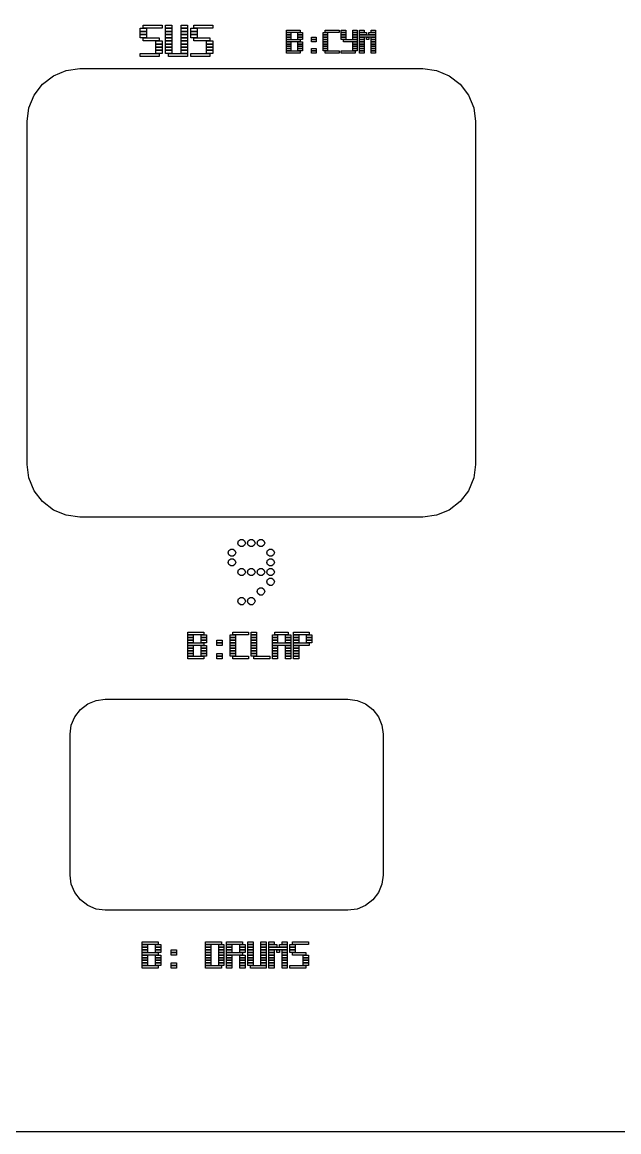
# Model space of a CAD drawing. Header units: millimetres. Extents: x 0 to 390, y 0 to 390.
# Drawn here: x 171.1 to 205, y 93.4 to 156.5 of the extents above; entities that cross this region are included whole.
import ezdxf

# ---------------------------------------------------------------- set-up
doc = ezdxf.new("R2010")
doc.units = ezdxf.units.MM
doc.layers.add('INCISIONE', color=7, linetype='CONTINUOUS')
doc.layers.add('TAGLIO', color=1, linetype='CONTINUOUS')

msp = doc.modelspace()

# ---------------------------------------------------------------- linework, layer by layer
at = {"layer": 'INCISIONE'}
for points in [[(177.78, 156.15), (178.14, 156.15), (178.14, 155.97), (177.78, 155.97)], [(177.78, 155.97), (178.14, 155.97), (178.14, 155.79), (177.78, 155.79)], [(177.96, 156.33), (179.04, 156.33), (179.04, 156.15), (177.96, 156.15)], [(179.22, 156.33), (179.58, 156.33), (179.58, 156.15), (179.22, 156.15)], [(179.22, 156.15), (179.58, 156.15), (179.58, 155.97), (179.22, 155.97)], [(179.22, 155.97), (179.58, 155.97), (179.58, 155.79), (179.22, 155.79)], [(180.12, 156.33), (180.48, 156.33), (180.48, 156.15), (180.12, 156.15)], [(180.12, 156.15), (180.48, 156.15), (180.48, 155.97), (180.12, 155.97)], [(180.12, 155.97), (180.48, 155.97), (180.48, 155.79), (180.12, 155.79)], [(180.66, 156.15), (181.02, 156.15), (181.02, 155.97), (180.66, 155.97)], [(180.66, 155.97), (181.02, 155.97), (181.02, 155.79), (180.66, 155.79)], [(180.84, 156.33), (181.92, 156.33), (181.92, 156.15), (180.84, 156.15)], [(186.1, 156.03), (186.88, 156.03), (186.88, 155.9), (186.1, 155.9)], [(186.1, 155.9), (186.36, 155.9), (186.36, 155.77), (186.1, 155.77)], [(186.75, 155.9), (187.01, 155.9), (187.01, 155.77), (186.75, 155.77)], [(188.18, 155.9), (188.44, 155.9), (188.44, 155.77), (188.18, 155.77)], [(188.31, 156.03), (189.09, 156.03), (189.09, 155.9), (188.31, 155.9)], [(189.22, 156.03), (189.48, 156.03), (189.48, 155.9), (189.22, 155.9)], [(189.22, 155.9), (189.48, 155.9), (189.48, 155.77), (189.22, 155.77)], [(189.87, 156.03), (190.13, 156.03), (190.13, 155.9), (189.87, 155.9)], [(189.87, 155.9), (190.13, 155.9), (190.13, 155.77), (189.87, 155.77)], [(190.26, 156.03), (190.52, 156.03), (190.52, 155.9), (190.26, 155.9)], [(190.26, 155.9), (190.65, 155.9), (190.65, 155.77), (190.26, 155.77)], [(190.78, 155.9), (191.17, 155.9), (191.17, 155.77), (190.78, 155.77)], [(190.91, 156.03), (191.17, 156.03), (191.17, 155.9), (190.91, 155.9)], [(177.78, 155.79), (178.14, 155.79), (178.14, 155.61), (177.78, 155.61)], [(177.96, 155.61), (178.86, 155.61), (178.86, 155.43), (177.96, 155.43)], [(178.68, 155.43), (179.04, 155.43), (179.04, 155.25), (178.68, 155.25)], [(178.68, 155.25), (179.04, 155.25), (179.04, 155.07), (178.68, 155.07)], [(179.22, 155.79), (179.58, 155.79), (179.58, 155.61), (179.22, 155.61)], [(179.22, 155.61), (179.58, 155.61), (179.58, 155.43), (179.22, 155.43)], [(179.22, 155.43), (179.58, 155.43), (179.58, 155.25), (179.22, 155.25)], [(179.22, 155.25), (179.58, 155.25), (179.58, 155.07), (179.22, 155.07)], [(180.12, 155.79), (180.48, 155.79), (180.48, 155.61), (180.12, 155.61)], [(180.12, 155.61), (180.48, 155.61), (180.48, 155.43), (180.12, 155.43)], [(180.12, 155.43), (180.48, 155.43), (180.48, 155.25), (180.12, 155.25)], [(180.12, 155.25), (180.48, 155.25), (180.48, 155.07), (180.12, 155.07)], [(180.66, 155.79), (181.02, 155.79), (181.02, 155.61), (180.66, 155.61)], [(180.84, 155.61), (181.74, 155.61), (181.74, 155.43), (180.84, 155.43)], [(181.56, 155.43), (181.92, 155.43), (181.92, 155.25), (181.56, 155.25)], [(181.56, 155.25), (181.92, 155.25), (181.92, 155.07), (181.56, 155.07)], [(186.1, 155.77), (186.36, 155.77), (186.36, 155.64), (186.1, 155.64)], [(186.1, 155.64), (186.36, 155.64), (186.36, 155.51), (186.1, 155.51)], [(186.1, 155.51), (186.88, 155.51), (186.88, 155.38), (186.1, 155.38)], [(186.1, 155.38), (186.36, 155.38), (186.36, 155.25), (186.1, 155.25)], [(186.1, 155.25), (186.36, 155.25), (186.36, 155.12), (186.1, 155.12)], [(186.75, 155.77), (187.01, 155.77), (187.01, 155.64), (186.75, 155.64)], [(186.75, 155.64), (187.01, 155.64), (187.01, 155.51), (186.75, 155.51)], [(186.75, 155.38), (187.01, 155.38), (187.01, 155.25), (186.75, 155.25)], [(186.75, 155.25), (187.01, 155.25), (187.01, 155.12), (186.75, 155.12)], [(187.53, 155.64), (187.79, 155.64), (187.79, 155.51), (187.53, 155.51)], [(187.53, 155.51), (187.79, 155.51), (187.79, 155.38), (187.53, 155.38)], [(188.18, 155.77), (188.44, 155.77), (188.44, 155.64), (188.18, 155.64)], [(188.18, 155.64), (188.44, 155.64), (188.44, 155.51), (188.18, 155.51)], [(188.18, 155.51), (188.44, 155.51), (188.44, 155.38), (188.18, 155.38)], [(188.18, 155.38), (188.44, 155.38), (188.44, 155.25), (188.18, 155.25)], [(188.18, 155.25), (188.44, 155.25), (188.44, 155.12), (188.18, 155.12)], [(189.22, 155.77), (189.48, 155.77), (189.48, 155.64), (189.22, 155.64)], [(189.22, 155.64), (189.48, 155.64), (189.48, 155.51), (189.22, 155.51)], [(189.35, 155.51), (190.13, 155.51), (190.13, 155.38), (189.35, 155.38)], [(189.87, 155.77), (190.13, 155.77), (190.13, 155.64), (189.87, 155.64)], [(189.87, 155.64), (190.13, 155.64), (190.13, 155.51), (189.87, 155.51)], [(189.87, 155.38), (190.13, 155.38), (190.13, 155.25), (189.87, 155.25)], [(189.87, 155.25), (190.13, 155.25), (190.13, 155.12), (189.87, 155.12)], [(190.26, 155.77), (191.17, 155.77), (191.17, 155.64), (190.26, 155.64)], [(190.26, 155.64), (190.52, 155.64), (190.52, 155.51), (190.26, 155.51)], [(190.26, 155.51), (190.52, 155.51), (190.52, 155.38), (190.26, 155.38)], [(190.26, 155.38), (190.52, 155.38), (190.52, 155.25), (190.26, 155.25)], [(190.26, 155.25), (190.52, 155.25), (190.52, 155.12), (190.26, 155.12)], [(190.65, 155.64), (190.78, 155.64), (190.78, 155.51), (190.65, 155.51)], [(190.91, 155.64), (191.17, 155.64), (191.17, 155.51), (190.91, 155.51)], [(190.91, 155.51), (191.17, 155.51), (191.17, 155.38), (190.91, 155.38)], [(190.91, 155.38), (191.17, 155.38), (191.17, 155.25), (190.91, 155.25)], [(190.91, 155.25), (191.17, 155.25), (191.17, 155.12), (190.91, 155.12)], [(177.78, 154.71), (178.86, 154.71), (178.86, 154.53), (177.78, 154.53)], [(178.68, 155.07), (179.04, 155.07), (179.04, 154.89), (178.68, 154.89)], [(178.68, 154.89), (179.04, 154.89), (179.04, 154.71), (178.68, 154.71)], [(179.22, 155.07), (179.58, 155.07), (179.58, 154.89), (179.22, 154.89)], [(179.22, 154.89), (179.58, 154.89), (179.58, 154.71), (179.22, 154.71)], [(179.4, 154.71), (180.48, 154.71), (180.48, 154.53), (179.4, 154.53)], [(180.12, 155.07), (180.48, 155.07), (180.48, 154.89), (180.12, 154.89)], [(180.12, 154.89), (180.48, 154.89), (180.48, 154.71), (180.12, 154.71)], [(180.66, 154.71), (181.74, 154.71), (181.74, 154.53), (180.66, 154.53)], [(181.56, 155.07), (181.92, 155.07), (181.92, 154.89), (181.56, 154.89)], [(181.56, 154.89), (181.92, 154.89), (181.92, 154.71), (181.56, 154.71)], [(186.1, 155.12), (186.36, 155.12), (186.36, 154.99), (186.1, 154.99)], [(186.1, 154.99), (186.36, 154.99), (186.36, 154.86), (186.1, 154.86)], [(186.1, 154.86), (186.88, 154.86), (186.88, 154.73), (186.1, 154.73)], [(186.75, 155.12), (187.01, 155.12), (187.01, 154.99), (186.75, 154.99)], [(186.75, 154.99), (187.01, 154.99), (187.01, 154.86), (186.75, 154.86)], [(187.53, 154.99), (187.79, 154.99), (187.79, 154.86), (187.53, 154.86)], [(187.53, 154.86), (187.79, 154.86), (187.79, 154.73), (187.53, 154.73)], [(188.18, 155.12), (188.44, 155.12), (188.44, 154.99), (188.18, 154.99)], [(188.18, 154.99), (188.44, 154.99), (188.44, 154.86), (188.18, 154.86)], [(188.31, 154.86), (189.09, 154.86), (189.09, 154.73), (188.31, 154.73)], [(189.22, 154.86), (190, 154.86), (190, 154.73), (189.22, 154.73)], [(189.87, 155.12), (190.13, 155.12), (190.13, 154.99), (189.87, 154.99)], [(189.87, 154.99), (190.13, 154.99), (190.13, 154.86), (189.87, 154.86)], [(190.26, 155.12), (190.52, 155.12), (190.52, 154.99), (190.26, 154.99)], [(190.26, 154.99), (190.52, 154.99), (190.52, 154.86), (190.26, 154.86)], [(190.26, 154.86), (190.52, 154.86), (190.52, 154.73), (190.26, 154.73)], [(190.91, 155.12), (191.17, 155.12), (191.17, 154.99), (190.91, 154.99)], [(190.91, 154.99), (191.17, 154.99), (191.17, 154.86), (190.91, 154.86)], [(190.91, 154.86), (191.17, 154.86), (191.17, 154.73), (190.91, 154.73)], [(183.765, 126.875), (183.724, 126.749), (183.616, 126.671), (183.484, 126.671), (183.376, 126.749), (183.335, 126.875), (183.376, 127.001), (183.484, 127.079), (183.616, 127.079), (183.724, 127.001)], [(184.315, 126.875), (184.274, 126.749), (184.166, 126.671), (184.034, 126.671), (183.926, 126.749), (183.885, 126.875), (183.926, 127.001), (184.034, 127.079), (184.166, 127.079), (184.274, 127.001)], [(184.865, 126.875), (184.824, 126.749), (184.716, 126.671), (184.584, 126.671), (184.476, 126.749), (184.435, 126.875), (184.476, 127.001), (184.584, 127.079), (184.716, 127.079), (184.824, 127.001)], [(183.215, 126.325), (183.174, 126.199), (183.066, 126.121), (182.934, 126.121), (182.826, 126.199), (182.785, 126.325), (182.826, 126.451), (182.934, 126.529), (183.066, 126.529), (183.174, 126.451)], [(185.415, 126.325), (185.374, 126.199), (185.266, 126.121), (185.134, 126.121), (185.026, 126.199), (184.985, 126.325), (185.026, 126.451), (185.134, 126.529), (185.266, 126.529), (185.374, 126.451)], [(183.215, 125.775), (183.174, 125.649), (183.066, 125.571), (182.934, 125.571), (182.826, 125.649), (182.785, 125.775), (182.826, 125.901), (182.934, 125.979), (183.066, 125.979), (183.174, 125.901)], [(185.415, 125.775), (185.374, 125.649), (185.266, 125.571), (185.134, 125.571), (185.026, 125.649), (184.985, 125.775), (185.026, 125.901), (185.134, 125.979), (185.266, 125.979), (185.374, 125.901)], [(183.765, 125.225), (183.724, 125.099), (183.616, 125.021), (183.484, 125.021), (183.376, 125.099), (183.335, 125.225), (183.376, 125.351), (183.484, 125.429), (183.616, 125.429), (183.724, 125.351)], [(184.315, 125.225), (184.274, 125.099), (184.166, 125.021), (184.034, 125.021), (183.926, 125.099), (183.885, 125.225), (183.926, 125.351), (184.034, 125.429), (184.166, 125.429), (184.274, 125.351)], [(184.865, 125.225), (184.824, 125.099), (184.716, 125.021), (184.584, 125.021), (184.476, 125.099), (184.435, 125.225), (184.476, 125.351), (184.584, 125.429), (184.716, 125.429), (184.824, 125.351)], [(185.415, 125.225), (185.374, 125.099), (185.266, 125.021), (185.134, 125.021), (185.026, 125.099), (184.985, 125.225), (185.026, 125.351), (185.134, 125.429), (185.266, 125.429), (185.374, 125.351)], [(184.865, 124.125), (184.824, 123.999), (184.716, 123.921), (184.584, 123.921), (184.476, 123.999), (184.435, 124.125), (184.476, 124.251), (184.584, 124.329), (184.716, 124.329), (184.824, 124.251)], [(185.415, 124.675), (185.374, 124.549), (185.266, 124.471), (185.134, 124.471), (185.026, 124.549), (184.985, 124.675), (185.026, 124.801), (185.134, 124.879), (185.266, 124.879), (185.374, 124.801)], [(183.765, 123.575), (183.724, 123.449), (183.616, 123.371), (183.484, 123.371), (183.376, 123.449), (183.335, 123.575), (183.376, 123.701), (183.484, 123.779), (183.616, 123.779), (183.724, 123.701)], [(184.315, 123.575), (184.274, 123.449), (184.166, 123.371), (184.034, 123.371), (183.926, 123.449), (183.885, 123.575), (183.926, 123.701), (184.034, 123.779), (184.166, 123.779), (184.274, 123.701)], [(180.5, 121.8), (181.4, 121.8), (181.4, 121.65), (180.5, 121.65)], [(183.05, 121.8), (183.95, 121.8), (183.95, 121.65), (183.05, 121.65)], [(184.1, 121.8), (184.4, 121.8), (184.4, 121.65), (184.1, 121.65)], [(185.45, 121.8), (186.2, 121.8), (186.2, 121.65), (185.45, 121.65)], [(186.5, 121.8), (187.4, 121.8), (187.4, 121.65), (186.5, 121.65)], [(180.5, 121.65), (180.8, 121.65), (180.8, 121.5), (180.5, 121.5)], [(180.5, 121.5), (180.8, 121.5), (180.8, 121.35), (180.5, 121.35)], [(180.5, 121.35), (180.8, 121.35), (180.8, 121.2), (180.5, 121.2)], [(180.5, 121.2), (181.4, 121.2), (181.4, 121.05), (180.5, 121.05)], [(181.25, 121.65), (181.55, 121.65), (181.55, 121.5), (181.25, 121.5)], [(181.25, 121.5), (181.55, 121.5), (181.55, 121.35), (181.25, 121.35)], [(181.25, 121.35), (181.55, 121.35), (181.55, 121.2), (181.25, 121.2)], [(182.15, 121.35), (182.45, 121.35), (182.45, 121.2), (182.15, 121.2)], [(182.15, 121.2), (182.45, 121.2), (182.45, 121.05), (182.15, 121.05)], [(182.9, 121.65), (183.2, 121.65), (183.2, 121.5), (182.9, 121.5)], [(182.9, 121.5), (183.2, 121.5), (183.2, 121.35), (182.9, 121.35)], [(182.9, 121.35), (183.2, 121.35), (183.2, 121.2), (182.9, 121.2)], [(182.9, 121.2), (183.2, 121.2), (183.2, 121.05), (182.9, 121.05)], [(184.1, 121.65), (184.4, 121.65), (184.4, 121.5), (184.1, 121.5)], [(184.1, 121.5), (184.4, 121.5), (184.4, 121.35), (184.1, 121.35)], [(184.1, 121.35), (184.4, 121.35), (184.4, 121.2), (184.1, 121.2)], [(184.1, 121.2), (184.4, 121.2), (184.4, 121.05), (184.1, 121.05)], [(185.3, 121.65), (185.6, 121.65), (185.6, 121.5), (185.3, 121.5)], [(185.3, 121.5), (185.6, 121.5), (185.6, 121.35), (185.3, 121.35)], [(185.3, 121.35), (185.6, 121.35), (185.6, 121.2), (185.3, 121.2)], [(185.3, 121.2), (186.35, 121.2), (186.35, 121.05), (185.3, 121.05)], [(186.05, 121.65), (186.35, 121.65), (186.35, 121.5), (186.05, 121.5)], [(186.05, 121.5), (186.35, 121.5), (186.35, 121.35), (186.05, 121.35)], [(186.05, 121.35), (186.35, 121.35), (186.35, 121.2), (186.05, 121.2)], [(186.5, 121.65), (186.8, 121.65), (186.8, 121.5), (186.5, 121.5)], [(186.5, 121.5), (186.8, 121.5), (186.8, 121.35), (186.5, 121.35)], [(186.5, 121.35), (186.8, 121.35), (186.8, 121.2), (186.5, 121.2)], [(186.5, 121.2), (187.4, 121.2), (187.4, 121.05), (186.5, 121.05)], [(187.25, 121.65), (187.55, 121.65), (187.55, 121.5), (187.25, 121.5)], [(187.25, 121.5), (187.55, 121.5), (187.55, 121.35), (187.25, 121.35)], [(187.25, 121.35), (187.55, 121.35), (187.55, 121.2), (187.25, 121.2)], [(180.5, 121.05), (180.8, 121.05), (180.8, 120.9), (180.5, 120.9)], [(180.5, 120.9), (180.8, 120.9), (180.8, 120.75), (180.5, 120.75)], [(180.5, 120.75), (180.8, 120.75), (180.8, 120.6), (180.5, 120.6)], [(180.5, 120.6), (180.8, 120.6), (180.8, 120.45), (180.5, 120.45)], [(181.25, 121.05), (181.55, 121.05), (181.55, 120.9), (181.25, 120.9)], [(181.25, 120.9), (181.55, 120.9), (181.55, 120.75), (181.25, 120.75)], [(181.25, 120.75), (181.55, 120.75), (181.55, 120.6), (181.25, 120.6)], [(181.25, 120.6), (181.55, 120.6), (181.55, 120.45), (181.25, 120.45)], [(182.15, 120.6), (182.45, 120.6), (182.45, 120.45), (182.15, 120.45)], [(182.9, 121.05), (183.2, 121.05), (183.2, 120.9), (182.9, 120.9)], [(182.9, 120.9), (183.2, 120.9), (183.2, 120.75), (182.9, 120.75)], [(182.9, 120.75), (183.2, 120.75), (183.2, 120.6), (182.9, 120.6)], [(182.9, 120.6), (183.2, 120.6), (183.2, 120.45), (182.9, 120.45)], [(184.1, 121.05), (184.4, 121.05), (184.4, 120.9), (184.1, 120.9)], [(184.1, 120.9), (184.4, 120.9), (184.4, 120.75), (184.1, 120.75)], [(184.1, 120.75), (184.4, 120.75), (184.4, 120.6), (184.1, 120.6)], [(184.1, 120.6), (184.4, 120.6), (184.4, 120.45), (184.1, 120.45)], [(185.3, 121.05), (185.6, 121.05), (185.6, 120.9), (185.3, 120.9)], [(185.3, 120.9), (185.6, 120.9), (185.6, 120.75), (185.3, 120.75)], [(185.3, 120.75), (185.6, 120.75), (185.6, 120.6), (185.3, 120.6)], [(185.3, 120.6), (185.6, 120.6), (185.6, 120.45), (185.3, 120.45)], [(186.05, 121.05), (186.35, 121.05), (186.35, 120.9), (186.05, 120.9)], [(186.05, 120.9), (186.35, 120.9), (186.35, 120.75), (186.05, 120.75)], [(186.05, 120.75), (186.35, 120.75), (186.35, 120.6), (186.05, 120.6)], [(186.05, 120.6), (186.35, 120.6), (186.35, 120.45), (186.05, 120.45)], [(186.5, 121.05), (186.8, 121.05), (186.8, 120.9), (186.5, 120.9)], [(186.5, 120.9), (186.8, 120.9), (186.8, 120.75), (186.5, 120.75)], [(186.5, 120.75), (186.8, 120.75), (186.8, 120.6), (186.5, 120.6)], [(186.5, 120.6), (186.8, 120.6), (186.8, 120.45), (186.5, 120.45)], [(180.5, 120.45), (181.4, 120.45), (181.4, 120.3), (180.5, 120.3)], [(182.15, 120.45), (182.45, 120.45), (182.45, 120.3), (182.15, 120.3)], [(183.05, 120.45), (183.95, 120.45), (183.95, 120.3), (183.05, 120.3)], [(184.25, 120.45), (185.15, 120.45), (185.15, 120.3), (184.25, 120.3)], [(185.3, 120.45), (185.6, 120.45), (185.6, 120.3), (185.3, 120.3)], [(186.05, 120.45), (186.35, 120.45), (186.35, 120.3), (186.05, 120.3)], [(186.5, 120.45), (186.8, 120.45), (186.8, 120.3), (186.5, 120.3)], [(177.9, 104.2), (178.8, 104.2), (178.8, 104.05), (177.9, 104.05)], [(181.5, 104.2), (182.4, 104.2), (182.4, 104.05), (181.5, 104.05)], [(182.7, 104.2), (183.6, 104.2), (183.6, 104.05), (182.7, 104.05)], [(183.9, 104.2), (184.2, 104.2), (184.2, 104.05), (183.9, 104.05)], [(184.65, 104.2), (184.95, 104.2), (184.95, 104.05), (184.65, 104.05)], [(185.1, 104.2), (185.4, 104.2), (185.4, 104.05), (185.1, 104.05)], [(185.85, 104.2), (186.15, 104.2), (186.15, 104.05), (185.85, 104.05)], [(186.45, 104.2), (187.35, 104.2), (187.35, 104.05), (186.45, 104.05)], [(177.9, 104.05), (178.2, 104.05), (178.2, 103.9), (177.9, 103.9)], [(177.9, 103.9), (178.2, 103.9), (178.2, 103.75), (177.9, 103.75)], [(177.9, 103.75), (178.2, 103.75), (178.2, 103.6), (177.9, 103.6)], [(177.9, 103.6), (178.8, 103.6), (178.8, 103.45), (177.9, 103.45)], [(178.65, 104.05), (178.95, 104.05), (178.95, 103.9), (178.65, 103.9)], [(178.65, 103.9), (178.95, 103.9), (178.95, 103.75), (178.65, 103.75)], [(178.65, 103.75), (178.95, 103.75), (178.95, 103.6), (178.65, 103.6)], [(179.55, 103.75), (179.85, 103.75), (179.85, 103.6), (179.55, 103.6)], [(179.55, 103.6), (179.85, 103.6), (179.85, 103.45), (179.55, 103.45)], [(181.5, 104.05), (181.8, 104.05), (181.8, 103.9), (181.5, 103.9)], [(181.5, 103.9), (181.8, 103.9), (181.8, 103.75), (181.5, 103.75)], [(181.5, 103.75), (181.8, 103.75), (181.8, 103.6), (181.5, 103.6)], [(181.5, 103.6), (181.8, 103.6), (181.8, 103.45), (181.5, 103.45)], [(182.25, 104.05), (182.55, 104.05), (182.55, 103.9), (182.25, 103.9)], [(182.25, 103.9), (182.55, 103.9), (182.55, 103.75), (182.25, 103.75)], [(182.25, 103.75), (182.55, 103.75), (182.55, 103.6), (182.25, 103.6)], [(182.25, 103.6), (182.55, 103.6), (182.55, 103.45), (182.25, 103.45)], [(182.7, 104.05), (183, 104.05), (183, 103.9), (182.7, 103.9)], [(182.7, 103.9), (183, 103.9), (183, 103.75), (182.7, 103.75)], [(182.7, 103.75), (183, 103.75), (183, 103.6), (182.7, 103.6)], [(182.7, 103.6), (183.6, 103.6), (183.6, 103.45), (182.7, 103.45)], [(183.45, 104.05), (183.75, 104.05), (183.75, 103.9), (183.45, 103.9)], [(183.45, 103.9), (183.75, 103.9), (183.75, 103.75), (183.45, 103.75)], [(183.45, 103.75), (183.75, 103.75), (183.75, 103.6), (183.45, 103.6)], [(183.9, 104.05), (184.2, 104.05), (184.2, 103.9), (183.9, 103.9)], [(183.9, 103.9), (184.2, 103.9), (184.2, 103.75), (183.9, 103.75)], [(183.9, 103.75), (184.2, 103.75), (184.2, 103.6), (183.9, 103.6)], [(183.9, 103.6), (184.2, 103.6), (184.2, 103.45), (183.9, 103.45)], [(184.65, 104.05), (184.95, 104.05), (184.95, 103.9), (184.65, 103.9)], [(184.65, 103.9), (184.95, 103.9), (184.95, 103.75), (184.65, 103.75)], [(184.65, 103.75), (184.95, 103.75), (184.95, 103.6), (184.65, 103.6)], [(184.65, 103.6), (184.95, 103.6), (184.95, 103.45), (184.65, 103.45)], [(185.1, 104.05), (185.55, 104.05), (185.55, 103.9), (185.1, 103.9)], [(185.1, 103.9), (186.15, 103.9), (186.15, 103.75), (185.1, 103.75)], [(185.1, 103.75), (185.4, 103.75), (185.4, 103.6), (185.1, 103.6)], [(185.1, 103.6), (185.4, 103.6), (185.4, 103.45), (185.1, 103.45)], [(185.55, 103.75), (185.7, 103.75), (185.7, 103.6), (185.55, 103.6)], [(185.7, 104.05), (186.15, 104.05), (186.15, 103.9), (185.7, 103.9)], [(185.85, 103.75), (186.15, 103.75), (186.15, 103.6), (185.85, 103.6)], [(185.85, 103.6), (186.15, 103.6), (186.15, 103.45), (185.85, 103.45)], [(186.3, 104.05), (186.6, 104.05), (186.6, 103.9), (186.3, 103.9)], [(186.3, 103.9), (186.6, 103.9), (186.6, 103.75), (186.3, 103.75)], [(186.3, 103.75), (186.6, 103.75), (186.6, 103.6), (186.3, 103.6)], [(186.45, 103.6), (187.2, 103.6), (187.2, 103.45), (186.45, 103.45)], [(177.9, 103.45), (178.2, 103.45), (178.2, 103.3), (177.9, 103.3)], [(177.9, 103.3), (178.2, 103.3), (178.2, 103.15), (177.9, 103.15)], [(177.9, 103.15), (178.2, 103.15), (178.2, 103), (177.9, 103)], [(177.9, 103), (178.2, 103), (178.2, 102.85), (177.9, 102.85)], [(177.9, 102.85), (178.8, 102.85), (178.8, 102.7), (177.9, 102.7)], [(178.65, 103.45), (178.95, 103.45), (178.95, 103.3), (178.65, 103.3)], [(178.65, 103.3), (178.95, 103.3), (178.95, 103.15), (178.65, 103.15)], [(178.65, 103.15), (178.95, 103.15), (178.95, 103), (178.65, 103)], [(178.65, 103), (178.95, 103), (178.95, 102.85), (178.65, 102.85)], [(179.55, 103), (179.85, 103), (179.85, 102.85), (179.55, 102.85)], [(179.55, 102.85), (179.85, 102.85), (179.85, 102.7), (179.55, 102.7)], [(181.5, 103.45), (181.8, 103.45), (181.8, 103.3), (181.5, 103.3)], [(181.5, 103.3), (181.8, 103.3), (181.8, 103.15), (181.5, 103.15)], [(181.5, 103.15), (181.8, 103.15), (181.8, 103), (181.5, 103)], [(181.5, 103), (181.8, 103), (181.8, 102.85), (181.5, 102.85)], [(181.5, 102.85), (182.4, 102.85), (182.4, 102.7), (181.5, 102.7)], [(182.25, 103.45), (182.55, 103.45), (182.55, 103.3), (182.25, 103.3)], [(182.25, 103.3), (182.55, 103.3), (182.55, 103.15), (182.25, 103.15)], [(182.25, 103.15), (182.55, 103.15), (182.55, 103), (182.25, 103)], [(182.25, 103), (182.55, 103), (182.55, 102.85), (182.25, 102.85)], [(182.7, 103.45), (183, 103.45), (183, 103.3), (182.7, 103.3)], [(182.7, 103.3), (183, 103.3), (183, 103.15), (182.7, 103.15)], [(182.7, 103.15), (183, 103.15), (183, 103), (182.7, 103)], [(182.7, 103), (183, 103), (183, 102.85), (182.7, 102.85)], [(182.7, 102.85), (183, 102.85), (183, 102.7), (182.7, 102.7)], [(183.45, 103.45), (183.75, 103.45), (183.75, 103.3), (183.45, 103.3)], [(183.45, 103.3), (183.75, 103.3), (183.75, 103.15), (183.45, 103.15)], [(183.45, 103.15), (183.75, 103.15), (183.75, 103), (183.45, 103)], [(183.45, 103), (183.75, 103), (183.75, 102.85), (183.45, 102.85)], [(183.45, 102.85), (183.75, 102.85), (183.75, 102.7), (183.45, 102.7)], [(183.9, 103.45), (184.2, 103.45), (184.2, 103.3), (183.9, 103.3)], [(183.9, 103.3), (184.2, 103.3), (184.2, 103.15), (183.9, 103.15)], [(183.9, 103.15), (184.2, 103.15), (184.2, 103), (183.9, 103)], [(183.9, 103), (184.2, 103), (184.2, 102.85), (183.9, 102.85)], [(184.05, 102.85), (184.95, 102.85), (184.95, 102.7), (184.05, 102.7)], [(184.65, 103.45), (184.95, 103.45), (184.95, 103.3), (184.65, 103.3)], [(184.65, 103.3), (184.95, 103.3), (184.95, 103.15), (184.65, 103.15)], [(184.65, 103.15), (184.95, 103.15), (184.95, 103), (184.65, 103)], [(184.65, 103), (184.95, 103), (184.95, 102.85), (184.65, 102.85)], [(185.1, 103.45), (185.4, 103.45), (185.4, 103.3), (185.1, 103.3)], [(185.1, 103.3), (185.4, 103.3), (185.4, 103.15), (185.1, 103.15)], [(185.1, 103.15), (185.4, 103.15), (185.4, 103), (185.1, 103)], [(185.1, 103), (185.4, 103), (185.4, 102.85), (185.1, 102.85)], [(185.1, 102.85), (185.4, 102.85), (185.4, 102.7), (185.1, 102.7)], [(185.85, 103.45), (186.15, 103.45), (186.15, 103.3), (185.85, 103.3)], [(185.85, 103.3), (186.15, 103.3), (186.15, 103.15), (185.85, 103.15)], [(185.85, 103.15), (186.15, 103.15), (186.15, 103), (185.85, 103)], [(185.85, 103), (186.15, 103), (186.15, 102.85), (185.85, 102.85)], [(185.85, 102.85), (186.15, 102.85), (186.15, 102.7), (185.85, 102.7)], [(186.3, 102.85), (187.2, 102.85), (187.2, 102.7), (186.3, 102.7)], [(187.05, 103.45), (187.35, 103.45), (187.35, 103.3), (187.05, 103.3)], [(187.05, 103.3), (187.35, 103.3), (187.35, 103.15), (187.05, 103.15)], [(187.05, 103.15), (187.35, 103.15), (187.35, 103), (187.05, 103)], [(187.05, 103), (187.35, 103), (187.35, 102.85), (187.05, 102.85)]]:
    msp.add_lwpolyline(points, close=True, dxfattribs=at)
at = {"layer": 'TAGLIO'}
msp.add_lwpolyline([(363.5, 93.4), (5.6, 93.4), (5.445, 93.42), (5.3, 93.48), (5.176, 93.576), (5.08, 93.7), (5.02, 93.845), (5, 94), (5, 226.6), (5.02, 226.755), (5.08, 226.9), (5.176, 227.024), (5.3, 227.12), (5.445, 227.18), (5.6, 227.2), (363.5, 227.2)], dxfattribs=at)
for points in [[(193.85, 153.85), (194.626, 153.748), (195.35, 153.448), (195.971, 152.971), (196.448, 152.35), (196.748, 151.626), (196.85, 150.85), (196.85, 131.35), (196.748, 130.574), (196.448, 129.85), (195.971, 129.229), (195.35, 128.752), (194.626, 128.452), (193.85, 128.35), (174.35, 128.35), (173.574, 128.452), (172.85, 128.752), (172.229, 129.229), (171.752, 129.85), (171.452, 130.574), (171.35, 131.35), (171.35, 150.85), (171.452, 151.626), (171.752, 152.35), (172.229, 152.971), (172.85, 153.448), (173.574, 153.748), (174.35, 153.85)], [(189.6, 118), (190.118, 117.932), (190.6, 117.732), (191.014, 117.414), (191.332, 117), (191.532, 116.518), (191.6, 116), (191.6, 108), (191.532, 107.482), (191.332, 107), (191.014, 106.586), (190.6, 106.268), (190.118, 106.068), (189.6, 106), (175.8, 106), (175.282, 106.068), (174.8, 106.268), (174.386, 106.586), (174.068, 107), (173.868, 107.482), (173.8, 108), (173.8, 116), (173.868, 116.518), (174.068, 117), (174.386, 117.414), (174.8, 117.732), (175.282, 117.932), (175.8, 118)]]:
    msp.add_lwpolyline(points, close=True, dxfattribs=at)

doc.saveas('drawing.dxf')
